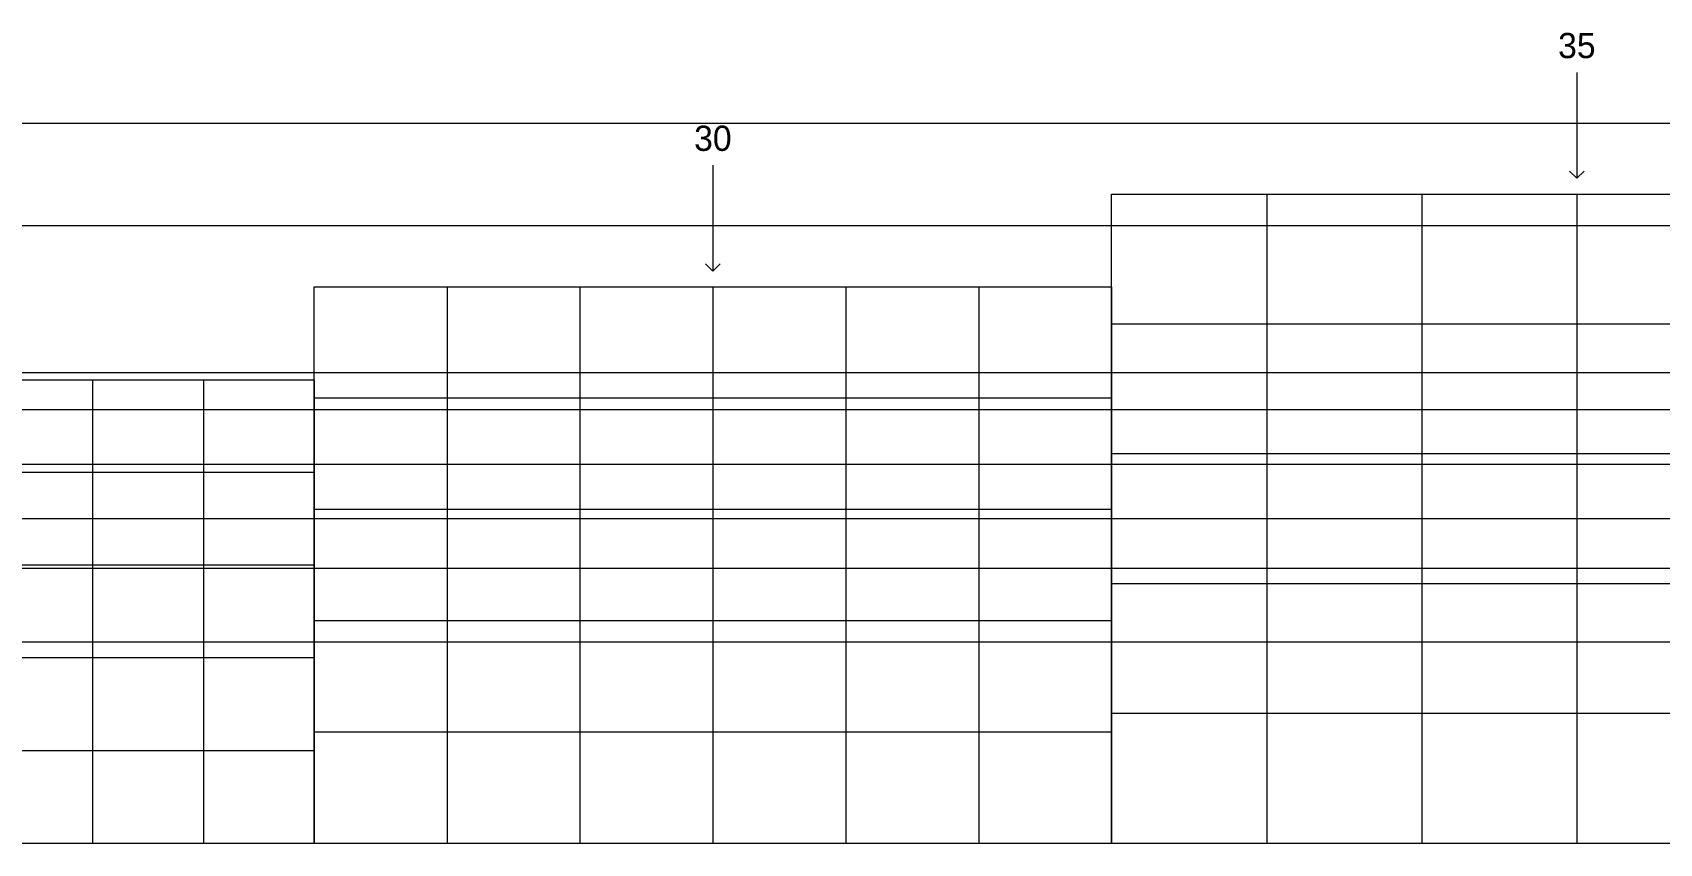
# Model space of a CAD drawing. Header units: millimetres. Extents: x 374056 to 882622, y 26363 to 140094.
# Drawn here: x 436661 to 496146, y 47677 to 77317 of the extents above; entities that cross this region are included whole.
import ezdxf
from ezdxf.enums import TextEntityAlignment as Align

# ---------------------------------------------------------------- set-up
doc = ezdxf.new("R2010")
doc.units = ezdxf.units.MM
doc.header["$MEASUREMENT"] = 0
doc.layers.get('0').update_dxf_attribs({"lineweight": 9})
doc.layers.add('S-DETL-GRID', color=62, linetype='Continuous', lineweight=9, plot=False)

msp = doc.modelspace()

# ---------------------------------------------------------------- linework, layer by layer
at = {"color": 1, "ltscale": 0.05}
for p in [(829483.82352, 74001.669), (717385.08885, 63540.23398, 0), (757167.52904, 61540.23398, -0.00003), (757317.52904, 57740.13058, -0.00003), (717018.16428, 55040.23398, 0)]:
    msp.add_xline(p, (1, 0), dxfattribs=at)
at = {"color": 2, "ltscale": 0.05}
for p in [(870391.28772, 70259.96912), (870287.20036, 64893.50156), (870279.71972, 59555.60111)]:
    msp.add_xline(p, (1, 0), dxfattribs=at)
at = {"layer": 'S-DETL-GRID'}
for p, q in [((481786.38805, 71406.70868, 0), (481786.38805, 47676.70872, 0)), ((487456.38805, 71406.70868, 0), (487456.38805, 47676.70872, 0)), ((493126.38805, 71406.70868, 0), (493126.38805, 47676.70872, 0)), ((451816.38805, 68016.70869, 0), (451816.38805, 47676.70872, 0)), ((456676.38805, 68016.70869, 0), (456676.38805, 47676.70872, 0)), ((461536.38805, 68016.70869, 0), (461536.38805, 47676.70872, 0)), ((466396.38805, 68016.70869, 0), (466396.38805, 47676.70872, 0)), ((471256.38805, 68016.70869, 0), (471256.38805, 47676.70872, 0)), ((510136.38805, 66660.70869, 0), (476116.38805, 66660.70869, 0)), ((438856.38805, 64626.70869, 0), (438856.38805, 47676.70872, 0)), ((442906.38805, 64626.70869, 0), (442906.38805, 47676.70872, 0)), ((476116.38805, 63948.70869, 0), (446956.38805, 63948.70869, 0)), ((510136.38805, 61914.7087, 0), (476116.38805, 61914.7087, 0)), ((446956.38805, 61236.7087, 0), (422656.38805, 61236.7087, 0)), ((476116.38805, 59880.7087, 0), (446956.38805, 59880.7087, 0)), ((446956.38805, 57846.7087, 0), (422656.38805, 57846.7087, 0)), ((510136.38805, 57168.7087, 0), (476116.38805, 57168.7087, 0)), ((476116.38805, 55812.70871, 0), (446956.38805, 55812.70871, 0)), ((446956.38805, 54456.70871, 0), (422656.38805, 54456.70871, 0)), ((510136.38805, 52422.70871, 0), (476116.38805, 52422.70871, 0)), ((476116.38805, 51744.70871, 0), (446956.38805, 51744.70871, 0)), ((446956.38805, 51066.70871, 0), (422656.38805, 51066.70871, 0))]:
    msp.add_line(p, q, dxfattribs=at)
at = {"layer": 'S-DETL-GRID', "elevation": 0}
for points in [[(493126.38805, 75861.08306), (493126.38805, 71988.96289), (492859.59794, 72255.753)], [(493126.38805, 75861.08306), (493126.38805, 71988.96289), (493393.17816, 72255.753)], [(461536.38805, 72471.08307), (461536.38805, 68598.9629), (461269.59794, 68865.75301)], [(461536.38805, 72471.08307), (461536.38805, 68598.9629), (461803.17816, 68865.75301)]]:
    msp.add_lwpolyline(points, dxfattribs=at)
for points in [[(476116.38805, 71406.70868), (510136.38805, 71406.70868), (510136.38805, 47676.70872), (476116.38805, 47676.70872)], [(422656.38805, 64626.70869), (446956.38805, 64626.70869), (446956.38805, 47676.70872), (422656.38805, 47676.70872)]]:
    msp.add_lwpolyline(points, close=True, dxfattribs=at)
at = {"layer": 'S-DETL-GRID', "color": 252, "elevation": 0}
msp.add_lwpolyline([(446956.38805, 68016.70869), (476116.38805, 68016.70869), (476116.38805, 47676.70872), (446956.38805, 47676.70872)], close=True, dxfattribs=at)

# ---------------------------------------------------------------- texts
at = {"layer": 'S-DETL-GRID'}
for s, p in [('35', (493126.38805, 76381.09882, 0)), ('30', (461536.38805, 72991.09882, 0))]:
    msp.add_text(s, height=921.777138, dxfattribs=at).set_placement(p, align=Align.CENTER)

doc.saveas('drawing.dxf')
